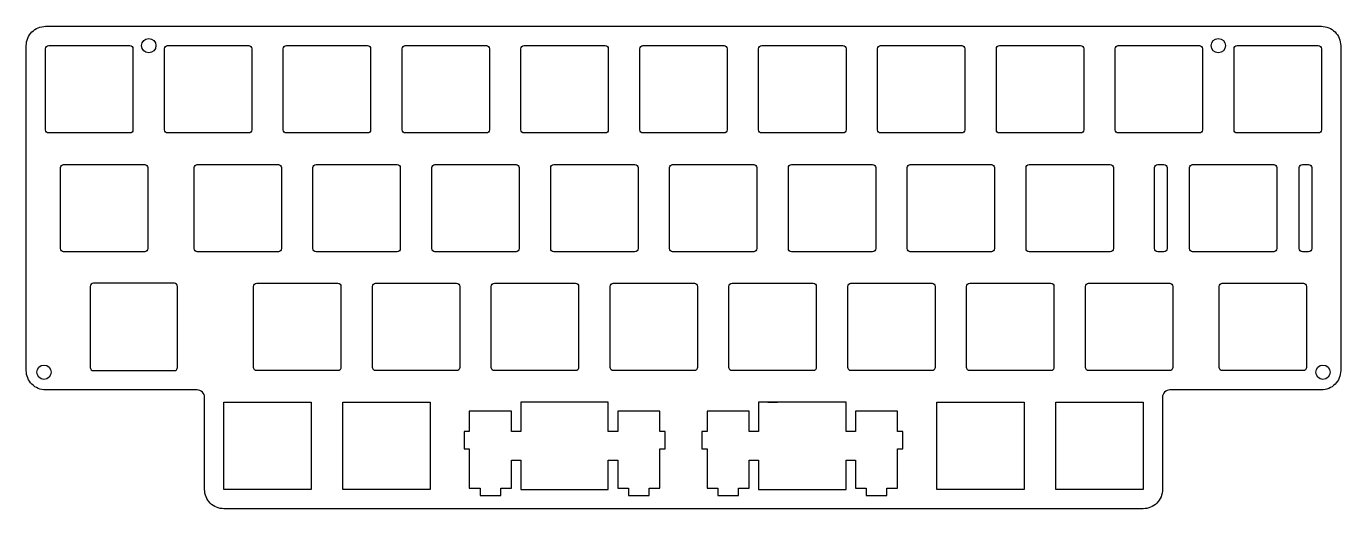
# Model space of a CAD drawing. Header units: millimetres. Extents: x 166 to 377, y -33 to 44.
import ezdxf

# ---------------------------------------------------------------- set-up
doc = ezdxf.new("R2010")
doc.units = ezdxf.units.MM
doc.layers.get('0').update_dxf_attribs({"linetype": 'CONTINUOUS'})

msp = doc.modelspace()

# ---------------------------------------------------------------- linework, layer by layer
for p, q in [((222.01, 2.98), (235.01, 2.98)), ((197.7, -29.57), (197.7, -16.57)), ((227.75, -16.07), (229.24, -16.07)), ((284.9, -16.07), (286.42, -16.07))]:
    msp.add_line(p, q)
for points in [[(373.62, -14.12), (349.35, -14.12, 0.414214), (348.15, -15.32), (348.15, -30.07, -0.414214), (345.05, -33.17), (197.7, -33.17, -0.414214), (194.6, -30.07), (194.6, -15.32, 0.414214), (193.4, -14.12), (169.12, -14.12, -0.414214), (166.02, -11.02), (166.02, 41.08, -0.414214), (169.12, 44.18), (373.62, 44.18, -0.414214), (376.72, 41.08), (376.72, -11.02, -0.414214)], [(169.62, 27.08, -0.414214), (169.12, 27.58), (169.12, 40.58, -0.414214), (169.62, 41.08), (182.62, 41.08, -0.414214), (183.12, 40.58), (183.12, 27.58, -0.414214), (182.62, 27.08)], [(202.17, 27.58, -0.414214), (201.67, 27.08), (188.67, 27.08, -0.414214), (188.17, 27.58), (188.17, 40.58, -0.414214), (188.67, 41.08), (201.67, 41.08, -0.414214), (202.17, 40.58)], [(207.72, 27.08, -0.414214), (207.22, 27.58), (207.22, 40.58, -0.414214), (207.72, 41.08), (220.72, 41.08, -0.414214), (221.22, 40.58), (221.22, 27.58, -0.414214), (220.72, 27.08)], [(226.77, 27.08, -0.414214), (226.27, 27.58), (226.27, 40.58, -0.414214), (226.77, 41.08), (239.77, 41.08, -0.414214), (240.27, 40.58), (240.27, 27.58, -0.414214), (239.77, 27.08)], [(259.32, 27.58, -0.414214), (258.82, 27.08), (245.82, 27.08, -0.414214), (245.32, 27.58), (245.32, 40.58, -0.414214), (245.82, 41.08), (258.82, 41.08, -0.414214), (259.32, 40.58)], [(277.87, 41.08, -0.414214), (278.37, 40.58), (278.37, 27.58, -0.414214), (277.87, 27.08), (264.87, 27.08, -0.414214), (264.37, 27.58), (264.37, 40.58, -0.414214), (264.87, 41.08)], [(296.92, 41.08, -0.414214), (297.42, 40.58), (297.42, 27.58, -0.414214), (296.92, 27.08), (283.92, 27.08, -0.414214), (283.42, 27.58), (283.42, 40.58, -0.414214), (283.92, 41.08)], [(302.97, 27.08, -0.414214), (302.47, 27.58), (302.47, 40.58, -0.414214), (302.97, 41.08), (315.97, 41.08, -0.414214), (316.47, 40.58), (316.47, 27.58, -0.414214), (315.97, 27.08)], [(335.02, 27.08), (322.02, 27.08, -0.414214), (321.52, 27.58), (321.52, 40.58, -0.414214), (322.02, 41.08), (335.02, 41.08, -0.414214), (335.52, 40.58), (335.52, 27.58, -0.414214)], [(354.57, 40.58), (354.57, 27.58, -0.414214), (354.07, 27.08), (341.07, 27.08, -0.414214), (340.57, 27.58), (340.57, 40.58, -0.414214), (341.07, 41.08), (354.07, 41.08, -0.414214)], [(373.62, 27.58, -0.414214), (373.12, 27.08), (360.12, 27.08, -0.414214), (359.62, 27.58), (359.62, 40.58, -0.414214), (360.12, 41.08), (373.12, 41.08, -0.414214), (373.62, 40.58)], [(185.5, 21.53), (185.5, 8.53, -0.414214), (185, 8.03), (172, 8.03, -0.414214), (171.5, 8.53), (171.5, 21.53, -0.414214), (172, 22.03), (185, 22.03, -0.414214)], [(206.93, 21.53), (206.93, 8.53, -0.414214), (206.43, 8.03), (193.43, 8.03, -0.414214), (192.93, 8.53), (192.93, 21.53, -0.414214), (193.43, 22.03), (206.43, 22.03, -0.414214)], [(212.48, 8.03, -0.414214), (211.98, 8.53), (211.98, 21.53, -0.414214), (212.48, 22.03), (225.48, 22.03, -0.414214), (225.98, 21.53), (225.98, 8.53, -0.414214), (225.48, 8.03)], [(231.53, 8.03, -0.414214), (231.03, 8.53), (231.03, 21.53, -0.414214), (231.53, 22.03), (244.53, 22.03, -0.414214), (245.03, 21.53), (245.03, 8.53, -0.414214), (244.53, 8.03)], [(263.58, 22.03, -0.414214), (264.08, 21.53), (264.08, 8.53, -0.414214), (263.58, 8.03), (250.58, 8.03, -0.414214), (250.08, 8.53), (250.08, 21.53, -0.414214), (250.58, 22.03)], [(282.63, 8.03), (269.63, 8.03, -0.414214), (269.13, 8.53), (269.13, 21.53, -0.414214), (269.63, 22.03), (282.63, 22.03, -0.414214), (283.13, 21.53), (283.13, 8.53, -0.414214)], [(288.18, 8.53), (288.18, 21.53, -0.414214), (288.68, 22.03), (301.68, 22.03, -0.414214), (302.18, 21.53), (302.18, 8.53, -0.414214), (301.68, 8.03), (288.68, 8.03, -0.414214)], [(321.23, 8.53, -0.414214), (320.73, 8.03), (307.73, 8.03, -0.414214), (307.23, 8.53), (307.23, 21.53, -0.414214), (307.73, 22.03), (320.73, 22.03, -0.414214), (321.23, 21.53)], [(339.78, 8.03), (326.78, 8.03, -0.414214), (326.28, 8.53), (326.28, 21.53, -0.414214), (326.78, 22.03), (339.78, 22.03, -0.414214), (340.28, 21.53), (340.28, 8.53, -0.414214)], [(347.38, 8.03, -0.414214), (346.88, 8.53), (346.88, 21.53, -0.414214), (347.38, 22.03), (348.38, 22.03, -0.414214), (348.88, 21.53), (348.88, 8.53, -0.414214), (348.38, 8.03)], [(352.98, 8.03, -0.414214), (352.48, 8.53), (352.48, 21.53, -0.414214), (352.98, 22.03), (365.98, 22.03, -0.414214), (366.48, 21.53), (366.48, 8.53, -0.414214), (365.98, 8.03)], [(370.58, 8.03, -0.414214), (370.08, 8.53), (370.08, 21.53, -0.414214), (370.58, 22.03), (371.58, 22.03, -0.414214), (372.08, 21.53), (372.08, 8.53, -0.414214), (371.58, 8.03)], [(190.27, 2.48, 0.414214), (189.77, 2.98), (176.77, 2.98, 0.414214), (176.27, 2.48), (176.27, -0.01), (176.27, -8.01), (176.27, -10.52, 0.414214), (176.77, -11.02), (189.77, -11.02, 0.414214), (190.27, -10.52)], [(216.46, 2.48), (216.46, -10.52, -0.414214), (215.96, -11.02), (202.96, -11.02, -0.414214), (202.46, -10.52), (202.46, 2.48, -0.414214), (202.96, 2.98), (215.96, 2.98, -0.414214)], [(235.51, -10.52, -0.414214), (235.01, -11.02), (222.01, -11.02, -0.414214), (221.51, -10.52), (221.51, 2.48, -0.414214), (222.01, 2.98), (235.01, 2.98, -0.414214), (235.51, 2.48)], [(240.56, -10.52), (240.56, 2.48, -0.414214), (241.06, 2.98), (254.06, 2.98, -0.414214), (254.56, 2.48), (254.56, -10.52, -0.414214), (254.06, -11.02), (241.06, -11.02, -0.414214)], [(273.11, 2.98, -0.414214), (273.61, 2.48), (273.61, -10.52, -0.414214), (273.11, -11.02), (260.11, -11.02, -0.414214), (259.61, -10.52), (259.61, 2.48, -0.414214), (260.11, 2.98)], [(292.66, -10.52, -0.414214), (292.16, -11.02), (279.16, -11.02, -0.414214), (278.66, -10.52), (278.66, 2.48, -0.414214), (279.16, 2.98), (292.16, 2.98, -0.414214), (292.66, 2.48)], [(297.71, 2.48, -0.414214), (298.21, 2.98), (311.21, 2.98, -0.414214), (311.71, 2.48), (311.71, -10.52, -0.414214), (311.21, -11.02), (298.21, -11.02, -0.414214), (297.71, -10.52)], [(330.26, 2.98, -0.414214), (330.76, 2.48), (330.76, -10.52, -0.414214), (330.26, -11.02), (317.26, -11.02, -0.414214), (316.76, -10.52), (316.76, 2.48, -0.414214), (317.26, 2.98)], [(349.31, -11.02), (336.31, -11.02, -0.414214), (335.81, -10.52), (335.81, 2.48, -0.414214), (336.31, 2.98), (349.31, 2.98, -0.414214), (349.81, 2.48), (349.81, -10.52, -0.414214)], [(357.74, 2.98), (370.74, 2.98, -0.414214), (371.24, 2.48), (371.24, -10.52, -0.414214), (370.74, -11.02), (357.74, -11.02, -0.414214), (357.24, -10.52), (357.24, 2.48, -0.414214)]]:
    msp.add_lwpolyline(points, format="xyb", close=True)
for points in [[(211.69, -16.08), (211.69, -30.08), (197.69, -30.08), (197.69, -16.08)], [(216.74, -16.08), (230.74, -16.08), (230.74, -30.08), (216.74, -30.08)], [(262.57, -29.85), (262.57, -31.05), (265.87, -31.05), (265.87, -29.85), (267.59, -29.85), (267.59, -23.58), (268.42, -23.58), (268.42, -20.78), (267.59, -20.78), (267.59, -17.55), (260.84, -17.55), (260.84, -20.78), (259.32, -20.78), (259.32, -16.08), (245.32, -16.08), (245.32, -20.78), (243.79, -20.78), (243.79, -17.55), (237.04, -17.55), (237.04, -20.78), (236.22, -20.78), (236.22, -23.58), (237.04, -23.58), (237.04, -29.85), (238.77, -29.85), (238.77, -31.05), (242.07, -31.05), (242.07, -29.85), (243.79, -29.85), (243.79, -25.38), (245.32, -25.38), (245.32, -30.08), (259.32, -30.08), (259.32, -25.38), (260.84, -25.38), (260.84, -29.85)], [(283.42, -20.78), (281.89, -20.78), (281.89, -17.55), (275.14, -17.55), (275.14, -20.78), (274.32, -20.78), (274.32, -23.58), (275.14, -23.58), (275.14, -29.85), (276.87, -29.85), (276.87, -31.05), (280.17, -31.05), (280.17, -29.85), (281.89, -29.85), (281.89, -25.38), (283.42, -25.38), (283.42, -30.08), (297.42, -30.08), (297.42, -25.38), (298.94, -25.38), (298.94, -29.85), (300.67, -29.85), (300.67, -31.05), (303.97, -31.05), (303.97, -29.85), (305.69, -29.85), (305.69, -23.58), (306.52, -23.58), (306.52, -20.78), (305.69, -20.78), (305.69, -17.55), (298.94, -17.55), (298.94, -20.78), (297.42, -20.78), (297.42, -16.08), (283.42, -16.08)], [(325.99, -30.08), (311.99, -30.08), (311.99, -16.08), (325.99, -16.08)], [(345.04, -16.08), (345.04, -30.08), (331.04, -30.08), (331.04, -16.08)]]:
    msp.add_lwpolyline(points, close=True)
for centre in [(185.65, 41.08), (357.1, 41.08), (168.86, -11.28), (373.88, -11.28)]:
    msp.add_circle(centre, 1.15)
at = {"extrusion": (0, 0, -1)}
for centre, start, end in [((-198.2, -16.57), 76.8689, 90), ((-344.55, -16.57), 90, 103.1311), ((-344.55, -16.57), 172.2452, 180), ((-344.55, -29.57), 180, 187.7548)]:
    msp.add_arc(centre, 0.5, start, end, dxfattribs=at)

doc.saveas('drawing.dxf')
